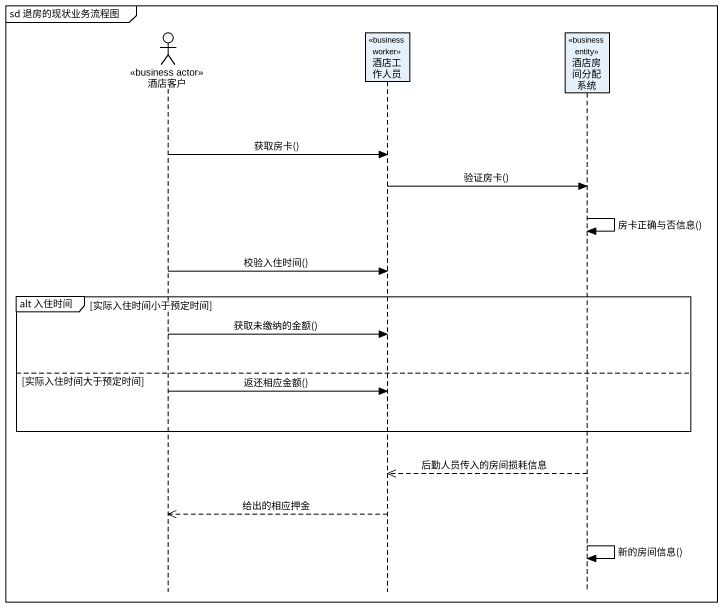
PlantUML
@startuml
mainframe sd 退房的现状业务流程图
hide footbox
actor 酒店客户 <<business actor>>
participant 酒店工作人员 <<business worker>>
participant 酒店房间分配系统 <<business entity>>

酒店客户 -> 酒店工作人员 : 获取房卡()
酒店工作人员 -> 酒店房间分配系统 : 验证房卡()
酒店房间分配系统 -> 酒店房间分配系统 : 房卡正确与否信息()
酒店客户 -> 酒店工作人员 : 校验入住时间()
group alt 入住时间 [实际入住时间小于预定时间]
  酒店客户 -> 酒店工作人员 : 获取未缴纳的金额()
else 实际入住时间大于预定时间
  酒店客户 -> 酒店工作人员 : 返还相应金额()
end
酒店房间分配系统 -->> 酒店工作人员 : 后勤人员传入的房间损耗信息
酒店工作人员 -->> 酒店客户 : 给出的相应押金
酒店房间分配系统 -> 酒店房间分配系统 : 新的房间信息()
@enduml
